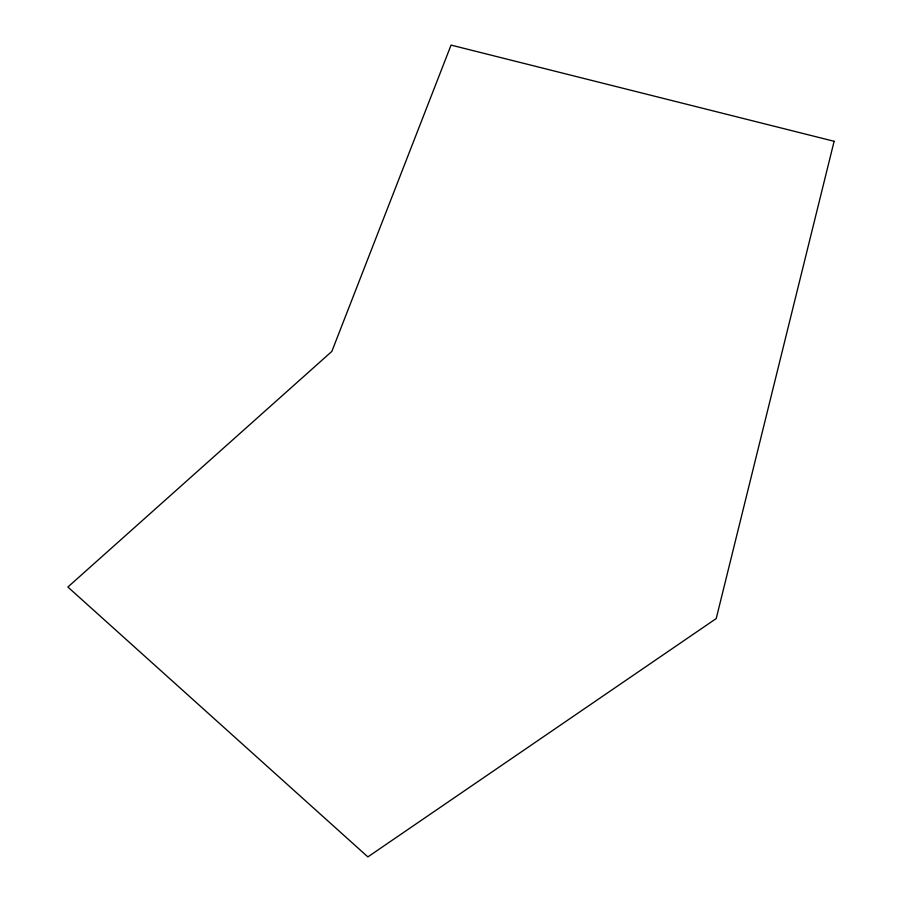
<?xml version="1.0" encoding="UTF-8"?>
<svg xmlns="http://www.w3.org/2000/svg" width="902" height="902" viewBox="0 0 902 902"><rect width="100%" height="100%" fill="white"/><g stroke="black" fill="none" stroke-linecap="round" stroke-linejoin="round"><path stroke-width="1.35" d="M834.124 141.287L716.222 618.547L367.869 856.9L67.876 587.033L331.857 351.397L451.068 45.1L834.124 141.287"/></g></svg>
